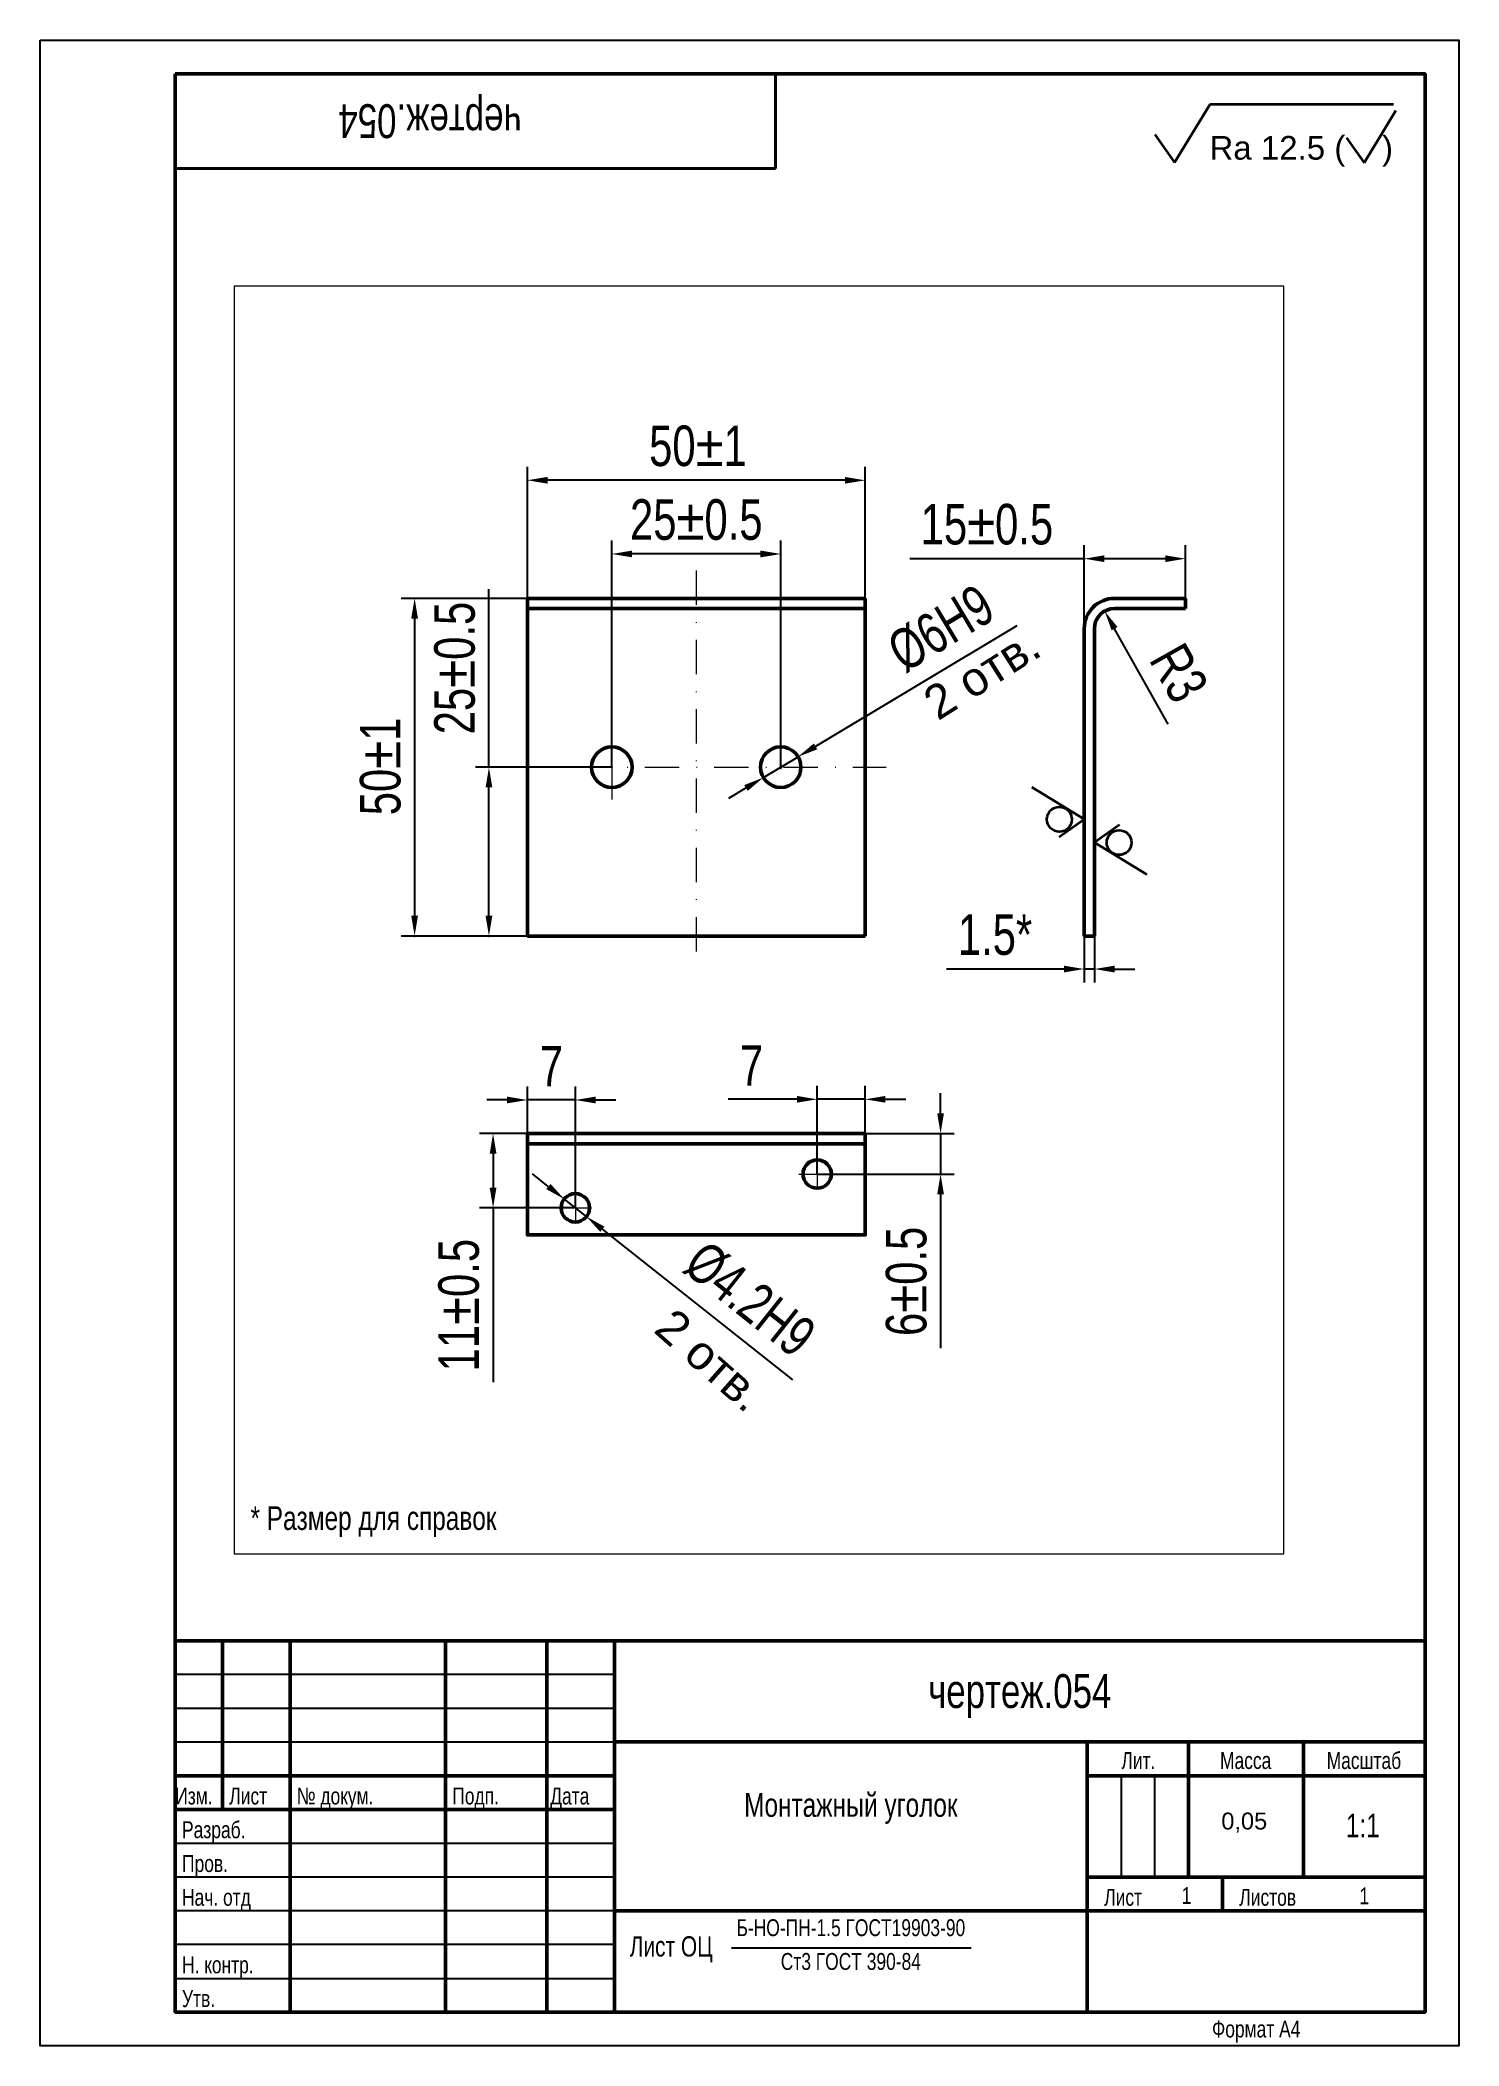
# Paper-space layout 'Layout_01' of a CAD drawing. Header units: millimetres. Extents: x -1 to 209, y -1 to 296.
# The model-space entities are those that its viewports show. They can reach past a viewport. Long polylines and large blocks are cut down to what shows.
import ezdxf
from ezdxf.enums import TextEntityAlignment as Align

# ---------------------------------------------------------------- set-up
doc = ezdxf.new("R2010")
doc.units = ezdxf.units.MM
doc.linetypes.add('LT_23', pattern=[25.4, 12.7, -6.35, 0, -6.35])
for name, color, linetype, lineweight in [('Layer_04', 6, 'Continuous', 35), ('Layer_35', 10, 'Continuous', 50), ('Layer_85', 130, 'LT_23', 13), ('Layer_91', 40, 'Continuous', 13)]:
    doc.layers.add(name, color=color, linetype=linetype, lineweight=lineweight)
doc.layers.add('Layer_07', color=7, linetype='Continuous', plot=False)
doc.layers.add('Layer_34', color=7, linetype='Continuous')
doc.layers.add('Layer_56', color=5, linetype='Continuous')
doc.styles.get("Standard").update_dxf_attribs({"font": 'arial.ttf'})
doc.styles.add('Style_09', font='ARIALNI_0.TTF', dxfattribs={"width": 0.9, "height": 3.5})
doc.styles.add('Style_10', font='ARIALNI_0.TTF', dxfattribs={"width": 0.9})
doc.dimstyles.new('DimStyle_12', dxfattribs={"dimscale": 2, "dimtxt": 3.5, "dimasz": 3, "dimexe": 1, "dimexo": 0, "dimgap": 1, "dimtad": 1, "dimdec": 0, "dimtxsty": 'Style_10', "dimcen": 1, "dimclrd": 8, "dimclre": 8, "dimclrt": 7, "dimazin": 3, "dimtfac": 1, "dimtdec": 0, "dimtmove": 0, "dimatfit": 3})

# ---------------------------------------------------------------- blocks, each defined once
blk = doc.blocks.new('A$C3FDF6C9C')
at = {"lineweight": 50}
for p, q in [((-185, 0), (-185, 55)), ((-185, 55), (0, 55)), ((-178, 55), (-178, 30)), ((-168, 55), (-168, 0)), ((-145, 0), (-145, 55)), ((-130, 55), (-130, 0)), ((-120, 55), (-120, 0)), ((0, 40), (-120, 40)), ((-50, 40), (-50, 0)), ((-35, 40), (-35, 20)), ((-18, 40), (-18, 20)), ((-185, 35), (-120, 35)), ((-50, 35), (0, 35)), ((-120, 30), (-185, 30)), ((-50, 20), (0, 20)), ((-30, 20), (-30, 15)), ((-120, 15), (0, 15))]:
    blk.add_line(p, q, dxfattribs=at)
at = {"lineweight": -3}
for p, q in [((-120, 50), (-185, 50)), ((-185, 45), (-120, 45)), ((-185, 40), (-120, 40)), ((-45, 35), (-45, 20)), ((-40, 20), (-40, 35)), ((-185, 25), (-120, 25)), ((-120, 20), (-185, 20)), ((-120, 15), (-185, 15)), ((-120, 10), (-185, 10)), ((-185, 5), (-120, 5))]:
    blk.add_line(p, q, dxfattribs=at)
at = {"ltscale": 5, "style": 'Style_10', "width": 0.9}
for s, p in [('Масштаб', (-9.06, 37.25)), ('Лит.', (-42.44, 37.25)), ('Масса', (-26.56, 37.25))]:
    blk.add_text(s, height=2.5, dxfattribs=at).set_placement(p, align=Align.MIDDLE_CENTER)
for s, p in [('Изм.', (-185, 30)), ('Лист', (-177, 30)), ('№ докум.', (-167, 30)), ('Подп.', (-144, 30)), ('Дата', (-129.5, 30)), ('Разраб.', (-184, 25)), ('Пров.', (-184, 20)), ('Нач. отд', (-184, 15)), ('Лист', (-47.5, 15)), ('Листов', (-27.5, 15)), ('Н. контр.', (-184, 5)), ('Утв.', (-184, 0))]:
    blk.add_text(s, height=2.5, dxfattribs=at).set_placement(p, align=Align.BOTTOM_LEFT)
blk = doc.blocks.new('*U46')
at = {"lineweight": 40}
for p, q in [((-101.17, 278), (-101.17, 292)), ((-190, 278), (-101.17, 278))]:
    blk.add_line(p, q, dxfattribs=at)
blk.add_line((-55, 5), (-5, 5))
at = {"color": 1, "lineweight": -3}
blk.add_lwpolyline([(-210, 297), (0, 297), (0, 0), (-210, 0)], close=True, dxfattribs=at)
at = {"lineweight": 50}
blk.add_lwpolyline([(-190, 292), (-5, 292), (-5, 5), (-190, 5)], close=True, dxfattribs=at)
at = {"lineweight": -3}
blk.add_blockref('A$C3FDF6C9C', (-5, 5), dxfattribs=at)
at = {"ltscale": 5, "style": 'Style_10', "width": 0.9}
blk.add_text('1', height=2.5, dxfattribs=at).set_placement((-41.02, 20.26), align=Align.BOTTOM_LEFT)
at = {"style": 'Style_10', "width": 0.9}
blk.add_attdef('№ВЕРХ', text='', height=5, rotation=180, dxfattribs=at).set_placement((-152.3, 285), align=Align.MIDDLE_CENTER)
for tag, height, p in [('№РАМКА', 5, (-65, 52.54)), ('СТРОКА1', 3.5, (-90, 41.67)), ('СТРОКА2', 3.5, (-90, 35.67)), ('РАЗРАБОТЧИК', 2.5, (-161.5, 32.5)), ('МАСШТАБ', 3.5, (-14.22, 32.62)), ('СТРОКА3', 3.5, (-90, 29.67)), ('ПРОВЕРИЛ', 2.5, (-161.5, 27.5)), ('НАЧ.ОТД.', 2.5, (-161.5, 22.5)), ('СТРОКА4', 3.5, (-90, 23.67)), ('ЛИСТОВ', 2.5, (-14, 22.21)), ('материал1', 2.5, (-90, 17.5)), ('материал2', 2.5, (-90, 12.5)), ('УТВЕРДИЛ', 2.5, (-161.5, 7.5)), ('материал3', 2.5, (-90, 7.5)), ('ФОРМАТ', 2.5, (-30, 2.5))]:
    blk.add_attdef(tag, text='', height=height, dxfattribs=at).set_placement(p, align=Align.MIDDLE_CENTER)
blk = doc.blocks.new('*D34')
at = {"layer": 'Layer_07', "color": 0}
for p in [(47685.16, 24244.95), (47685.16, 24227.47), (47735.16, 24227.47)]:
    blk.add_point(p, dxfattribs=at)
at = {"layer": 'Layer_56', "color": 8, "lineweight": -2}
for p, q in [((47685.16, 24227.47), (47685.16, 24246.95)), ((47732.16, 24244.95), (47688.16, 24244.95)), ((47735.16, 24227.47), (47735.16, 24246.95))]:
    blk.add_line(p, q, dxfattribs=at)
at = {"layer": 'Layer_56', "color": 8}
for points in [[(47688.16, 24245.45), (47688.16, 24244.45), (47685.16, 24244.95)], [(47732.16, 24245.45), (47732.16, 24244.45), (47735.16, 24244.95)]]:
    blk.add_solid(points, dxfattribs=at)
at = {"layer": 'Layer_56', "color": 7, "insert": (47710.41, 24250.02), "char_height": 6, "attachment_point": 5, "style": 'Style_10'}
blk.add_mtext('\\A1;50±1', dxfattribs=at)
blk = doc.blocks.new('*D35')
at = {"layer": 'Layer_07', "color": 0}
for p in [(47685.16, 24227.47), (47668.47, 24177.47), (47685.16, 24177.47)]:
    blk.add_point(p, dxfattribs=at)
at = {"layer": 'Layer_56', "color": 8, "lineweight": -2}
for p, q in [((47685.16, 24227.47), (47666.47, 24227.47)), ((47668.47, 24224.47), (47668.47, 24180.47)), ((47685.16, 24177.47), (47666.47, 24177.47))]:
    blk.add_line(p, q, dxfattribs=at)
at = {"layer": 'Layer_56', "color": 8}
for points in [[(47667.97, 24224.47), (47668.97, 24224.47), (47668.47, 24227.47)], [(47667.97, 24180.47), (47668.97, 24180.47), (47668.47, 24177.47)]]:
    blk.add_solid(points, dxfattribs=at)
at = {"layer": 'Layer_56', "color": 7, "insert": (47663.41, 24202.58), "char_height": 6, "attachment_point": 5, "rotation": 90, "style": 'Style_10'}
blk.add_mtext('\\A1;50±1', dxfattribs=at)
blk = doc.blocks.new('*D36')
at = {"layer": 'Layer_07', "color": 0}
for p in [(47697.66, 24234.04), (47697.66, 24202.47), (47722.66, 24202.47)]:
    blk.add_point(p, dxfattribs=at)
at = {"layer": 'Layer_56', "color": 8, "lineweight": -2}
for p, q in [((47697.66, 24202.47), (47697.66, 24236.04)), ((47722.66, 24202.47), (47722.66, 24236.04)), ((47719.66, 24234.04), (47700.66, 24234.04))]:
    blk.add_line(p, q, dxfattribs=at)
at = {"layer": 'Layer_56', "color": 8}
for points in [[(47700.66, 24234.54), (47700.66, 24233.54), (47697.66, 24234.04)], [(47719.66, 24234.54), (47719.66, 24233.54), (47722.66, 24234.04)]]:
    blk.add_solid(points, dxfattribs=at)
at = {"layer": 'Layer_56', "color": 7, "insert": (47710.16, 24239.1), "char_height": 6, "attachment_point": 5, "style": 'Style_10'}
blk.add_mtext('\\A1;25±0.5', dxfattribs=at)
blk = doc.blocks.new('*D37')
at = {"layer": 'Layer_07', "color": 0}
for p in [(47735.16, 24148.22), (47728.06, 24142.22), (47746.32, 24142.22)]:
    blk.add_point(p, dxfattribs=at)
at = {"layer": 'Layer_56', "color": 8, "lineweight": -2}
for p, q in [((47746.32, 24151.22), (47746.32, 24154.22)), ((47735.16, 24148.22), (47748.32, 24148.22)), ((47746.32, 24148.22), (47746.32, 24142.22)), ((47728.06, 24142.22), (47748.32, 24142.22)), ((47746.32, 24139.22), (47746.32, 24116.45))]:
    blk.add_line(p, q, dxfattribs=at)
at = {"layer": 'Layer_56', "color": 8}
for points in [[(47745.82, 24151.22), (47746.82, 24151.22), (47746.32, 24148.22)], [(47745.82, 24139.22), (47746.82, 24139.22), (47746.32, 24142.22)]]:
    blk.add_solid(points, dxfattribs=at)
at = {"layer": 'Layer_56', "color": 7, "insert": (47741.26, 24126.33), "char_height": 6, "attachment_point": 5, "rotation": 90, "style": 'Style_10'}
blk.add_mtext('\\A1;6±0.5', dxfattribs=at)
blk = doc.blocks.new('*D38')
at = {"layer": 'Layer_07', "color": 0}
for p in [(47735.16, 24153.29), (47735.16, 24148.22), (47728.06, 24142.22)]:
    blk.add_point(p, dxfattribs=at)
at = {"layer": 'Layer_56', "color": 8, "lineweight": -2}
for p, q in [((47728.06, 24142.22), (47728.06, 24155.29)), ((47735.16, 24148.22), (47735.16, 24155.29)), ((47725.06, 24153.29), (47714.88, 24153.29)), ((47735.16, 24153.29), (47728.06, 24153.29)), ((47738.16, 24153.29), (47741.16, 24153.29))]:
    blk.add_line(p, q, dxfattribs=at)
at = {"layer": 'Layer_56', "color": 8}
for points in [[(47725.06, 24153.79), (47725.06, 24152.79), (47728.06, 24153.29)], [(47738.16, 24153.79), (47738.16, 24152.79), (47735.16, 24153.29)]]:
    blk.add_solid(points, dxfattribs=at)
at = {"layer": 'Layer_56', "color": 7, "insert": (47718.35, 24158.29), "char_height": 6, "attachment_point": 5, "style": 'Style_10'}
blk.add_mtext('\\A1;7', dxfattribs=at)
blk = doc.blocks.new('*D39')
at = {"layer": 'Layer_07', "color": 0}
for p in [(47685.16, 24153.19), (47692.26, 24137.22), (47685.16, 24133.22)]:
    blk.add_point(p, dxfattribs=at)
at = {"layer": 'Layer_56', "color": 8, "lineweight": -2}
for p, q in [((47685.16, 24133.22), (47685.16, 24155.19)), ((47692.26, 24137.22), (47692.26, 24155.19)), ((47682.16, 24153.19), (47679.16, 24153.19)), ((47692.26, 24153.19), (47685.16, 24153.19)), ((47695.26, 24153.19), (47698.26, 24153.19))]:
    blk.add_line(p, q, dxfattribs=at)
at = {"layer": 'Layer_56', "color": 8}
for points in [[(47682.16, 24153.69), (47682.16, 24152.69), (47685.16, 24153.19)], [(47695.26, 24153.69), (47695.26, 24152.69), (47692.26, 24153.19)]]:
    blk.add_solid(points, dxfattribs=at)
at = {"layer": 'Layer_56', "color": 7, "insert": (47688.71, 24158.19), "char_height": 6, "attachment_point": 5, "style": 'Style_10'}
blk.add_mtext('\\A1;7', dxfattribs=at)
blk = doc.blocks.new('*D40')
at = {"layer": 'Layer_07', "color": 0}
for p in [(47690.62, 24138.52), (47693.91, 24135.91)]:
    blk.add_point(p, dxfattribs=at)
at = {"layer": 'Layer_56', "color": 8, "lineweight": -2}
for p, q in [((47688.26, 24140.38), (47685.91, 24142.24)), ((47690.62, 24138.52), (47693.91, 24135.91)), ((47724.44, 24111.75), (47696.26, 24134.05))]:
    blk.add_line(p, q, dxfattribs=at)
at = {"layer": 'Layer_56', "color": 8}
for points in [[(47688.58, 24140.77), (47687.95, 24139.99), (47690.62, 24138.52)], [(47696.57, 24134.44), (47695.95, 24133.66), (47693.91, 24135.91)]]:
    blk.add_solid(points, dxfattribs=at)
at = {"layer": 'Layer_56', "color": 7, "insert": (47718.09, 24123.68), "char_height": 6, "attachment_point": 5, "rotation": 321.6339, "style": 'Style_10'}
blk.add_mtext('\\A1;%%C4.2H9', dxfattribs=at)
blk = doc.blocks.new('*D41')
at = {"layer": 'Layer_07', "color": 0}
for p in [(47725.24, 24204.01), (47720.09, 24200.93)]:
    blk.add_point(p, dxfattribs=at)
at = {"layer": 'Layer_56', "color": 8, "lineweight": -2}
for p, q in [((47757.59, 24223.39), (47727.81, 24205.55)), ((47720.09, 24200.93), (47725.24, 24204.01)), ((47717.52, 24199.39), (47714.94, 24197.85))]:
    blk.add_line(p, q, dxfattribs=at)
at = {"layer": 'Layer_56', "color": 8}
for points in [[(47727.55, 24205.98), (47728.07, 24205.12), (47725.24, 24204.01)], [(47717.26, 24199.82), (47717.77, 24198.96), (47720.09, 24200.93)]]:
    blk.add_solid(points, dxfattribs=at)
at = {"layer": 'Layer_56', "color": 7, "insert": (47746.4, 24223), "char_height": 6, "attachment_point": 5, "rotation": 30.9164, "style": 'Style_10'}
blk.add_mtext('\\A1;%%C6H9', dxfattribs=at)
blk = doc.blocks.new('*D42')
at = {"layer": 'Layer_07', "color": 0}
for p in [(47697.66, 24202.47), (47679.47, 24177.47), (47685.16, 24177.47)]:
    blk.add_point(p, dxfattribs=at)
at = {"layer": 'Layer_56', "color": 8, "lineweight": -2}
for p, q in [((47679.47, 24202.47), (47679.47, 24228.83)), ((47697.66, 24202.47), (47677.47, 24202.47)), ((47679.47, 24180.47), (47679.47, 24199.47)), ((47685.16, 24177.47), (47677.47, 24177.47))]:
    blk.add_line(p, q, dxfattribs=at)
at = {"layer": 'Layer_56', "color": 8}
for points in [[(47678.97, 24199.47), (47679.97, 24199.47), (47679.47, 24202.47)], [(47678.97, 24180.47), (47679.97, 24180.47), (47679.47, 24177.47)]]:
    blk.add_solid(points, dxfattribs=at)
at = {"layer": 'Layer_56', "color": 7, "insert": (47674.41, 24217.15), "char_height": 6, "attachment_point": 5, "rotation": 90, "style": 'Style_10'}
blk.add_mtext('\\A1;25±0.5', dxfattribs=at)
blk = doc.blocks.new('*D50')
at = {"layer": 'Layer_07', "color": 0}
for p in [(47767.58, 24233.34), (47782.58, 24227.47), (47767.58, 24222.97)]:
    blk.add_point(p, dxfattribs=at)
at = {"layer": 'Layer_56', "color": 8, "lineweight": -2}
for p, q in [((47767.58, 24222.97), (47767.58, 24235.34)), ((47782.58, 24227.47), (47782.58, 24235.34)), ((47767.58, 24233.34), (47741.77, 24233.34)), ((47779.58, 24233.34), (47770.58, 24233.34))]:
    blk.add_line(p, q, dxfattribs=at)
at = {"layer": 'Layer_56', "color": 8}
for points in [[(47770.58, 24233.84), (47770.58, 24232.84), (47767.58, 24233.34)], [(47779.58, 24233.84), (47779.58, 24232.84), (47782.58, 24233.34)]]:
    blk.add_solid(points, dxfattribs=at)
at = {"layer": 'Layer_56', "color": 7, "insert": (47753.18, 24238.41), "char_height": 6, "attachment_point": 5, "style": 'Style_10'}
blk.add_mtext('\\A1;15±0.5', dxfattribs=at)
blk = doc.blocks.new('*D51')
at = {"layer": 'Layer_07', "color": 0}
for p in [(47770.61, 24225.58), (47772.08, 24222.97)]:
    blk.add_point(p, dxfattribs=at)
at = {"layer": 'Layer_56', "color": 8, "lineweight": -2}
blk.add_line((47780.03, 24208.86), (47772.08, 24222.97), dxfattribs=at)
at = {"layer": 'Layer_56', "color": 8}
blk.add_solid([(47772.51, 24223.22), (47771.64, 24222.72), (47770.61, 24225.58)], dxfattribs=at)
at = {"layer": 'Layer_56', "color": 7, "insert": (47781.59, 24216.41), "char_height": 6, "attachment_point": 5, "rotation": 299.4104, "style": 'Style_10'}
blk.add_mtext('\\A1;R3', dxfattribs=at)
blk = doc.blocks.new('*D54')
at = {"layer": 'Layer_07', "color": 0}
for p in [(47685.16, 24148.22), (47680.08, 24137.22), (47692.26, 24137.22)]:
    blk.add_point(p, dxfattribs=at)
at = {"layer": 'Layer_56', "color": 8, "lineweight": -2}
for p, q in [((47685.16, 24148.22), (47678.08, 24148.22)), ((47680.08, 24145.22), (47680.08, 24140.22)), ((47692.26, 24137.22), (47678.08, 24137.22)), ((47680.08, 24137.22), (47680.08, 24111.41))]:
    blk.add_line(p, q, dxfattribs=at)
at = {"layer": 'Layer_56', "color": 8}
for points in [[(47679.58, 24145.22), (47680.58, 24145.22), (47680.08, 24148.22)], [(47679.58, 24140.22), (47680.58, 24140.22), (47680.08, 24137.22)]]:
    blk.add_solid(points, dxfattribs=at)
at = {"layer": 'Layer_56', "color": 7, "insert": (47675.02, 24122.81), "char_height": 6, "attachment_point": 5, "rotation": 90, "style": 'Style_10'}
blk.add_mtext('\\A1;11±0.5', dxfattribs=at)
blk = doc.blocks.new('*D55')
at = {"layer": 'Layer_07', "color": 0}
for p in [(47767.58, 24177.47), (47769.08, 24177.47), (47767.58, 24172.58)]:
    blk.add_point(p, dxfattribs=at)
at = {"layer": 'Layer_56', "color": 8, "lineweight": -2}
for p, q in [((47767.58, 24177.47), (47767.58, 24170.58)), ((47769.08, 24177.47), (47769.08, 24170.58)), ((47764.58, 24172.58), (47747.19, 24172.58)), ((47769.08, 24172.58), (47767.58, 24172.58)), ((47772.08, 24172.58), (47775.08, 24172.58))]:
    blk.add_line(p, q, dxfattribs=at)
at = {"layer": 'Layer_56', "color": 8}
for points in [[(47764.58, 24173.08), (47764.58, 24172.08), (47767.58, 24172.58)], [(47772.08, 24173.08), (47772.08, 24172.08), (47769.08, 24172.58)]]:
    blk.add_solid(points, dxfattribs=at)
at = {"layer": 'Layer_56', "color": 7, "insert": (47754.38, 24177.64), "char_height": 6, "attachment_point": 5, "style": 'Style_10'}
blk.add_mtext('\\A1;1.5*', dxfattribs=at)

msp = doc.modelspace()

# ---------------------------------------------------------------- linework, layer by layer
at = {"layer": 'Layer_35', "color": 4}
for p, q in [((47685.16, 24227.47), (47685.16, 24177.47)), ((47685.16, 24227.47), (47685.16, 24225.97)), ((47735.16, 24227.47), (47685.16, 24227.47)), ((47735.16, 24227.47), (47735.16, 24177.47)), ((47735.16, 24227.47), (47735.16, 24225.97)), ((47772.08, 24227.47), (47782.58, 24227.47)), ((47782.58, 24227.47), (47782.58, 24225.97)), ((47685.16, 24225.97), (47735.16, 24225.97)), ((47772.08, 24225.97), (47782.58, 24225.97)), ((47767.58, 24177.47), (47767.58, 24222.97)), ((47769.08, 24177.47), (47769.08, 24222.97)), ((47685.16, 24177.47), (47735.16, 24177.47)), ((47767.58, 24177.47), (47769.08, 24177.47)), ((47685.16, 24146.72), (47735.16, 24146.72))]:
    msp.add_line(p, q, dxfattribs=at)
msp.add_lwpolyline([(47685.16, 24148.22), (47735.16, 24148.22), (47735.16, 24133.22), (47685.16, 24133.22)], close=True, dxfattribs=at)
for centre, radius in [((47697.66, 24202.47), 3), ((47722.66, 24202.47), 3), ((47728.06, 24142.22), 2.1), ((47692.26, 24137.22), 2.1)]:
    msp.add_circle(centre, radius, dxfattribs=at)
for radius in [4.5, 3]:
    msp.add_arc((47772.08, 24222.97), radius, 90, 180, dxfattribs=at)
at = {"layer": 'Layer_85', "color": 6, "ltscale": 0.4}
for p, q in [((47710.16, 24231.58), (47710.16, 24173.36)), ((47722.66, 24207.24), (47722.66, 24197.7)), ((47682.04, 24202.47), (47738.29, 24202.47)), ((47728.06, 24145.44), (47728.06, 24138.99)), ((47692.26, 24140.44), (47692.26, 24133.99)), ((47725.36, 24142.22), (47730.76, 24142.22)), ((47689.56, 24137.22), (47694.96, 24137.22))]:
    msp.add_line(p, q, dxfattribs=at)
at = {"layer": 'Layer_85', "color": 6}
msp.add_line((47697.66, 24207.24), (47697.66, 24197.7), dxfattribs=at)

# ---------------------------------------------------------------- texts
at = {"layer": 'Layer_56', "color": 1}
for rotation, p in [(32.3336, (47745.93, 24209.26)), (318.4862, (47703.67, 24118.94))]:
    msp.add_text('2 отв.', height=5, rotation=rotation, dxfattribs=at).set_placement(p)

# ---------------------------------------------------------------- dimensions: what is measured, and where the dimension line sits
for base, p1, p2, override, picture, middle in [((47685.16, 24244.95), (47735.16, 24227.47), (47685.16, 24227.47), {"dimtxt": 3, "dimasz": 1.5, "dimgap": 1, "dimtol": 1, "dimlim": 0, "dimtp": 1, "dimtm": 1, "dimfxl": 50, "dimfxlon": 1}, '*D34', (47710.41, 24244.95)), ((47735.16, 24153.29), (47728.06, 24142.22), (47735.16, 24148.22), {"dimtxt": 3, "dimasz": 1.5, "dimfxl": 50, "dimfxlon": 1}, '*D38', (47718.35, 24153.29))]:
    dim = msp.add_linear_dim(base=base, p1=p1, p2=p2, dimstyle='DimStyle_12', override=override, dxfattribs=at)
    dim.commit()
    dim.dimension.update_dxf_attribs({"geometry": picture, "text_midpoint": middle, "dimtype": 160})
for base, p1, p2, override, picture, middle in [((47697.66, 24234.04), (47722.66, 24202.47), (47697.66, 24202.47), {"dimtxt": 3, "dimasz": 1.5, "dimgap": 1, "dimtol": 1, "dimlim": 0, "dimtp": 0.5, "dimtm": 0.5, "dimtdec": 1, "dimfxl": 50, "dimfxlon": 1}, '*D36', (47710.16, 24239.1)), ((47767.58, 24233.34), (47782.58, 24227.47), (47767.58, 24222.97), {"dimtxt": 3, "dimasz": 1.5, "dimgap": 1, "dimtol": 1, "dimlim": 0, "dimtp": 0.5, "dimtm": 0.5, "dimtdec": 1, "dimfxl": 50, "dimfxlon": 1}, '*D50', (47753.18, 24238.41)), ((47685.16, 24153.19), (47692.26, 24137.22), (47685.16, 24133.22), {"dimtxt": 3, "dimasz": 1.5, "dimfxl": 50, "dimfxlon": 1}, '*D39', (47688.71, 24158.19))]:
    dim = msp.add_linear_dim(base=base, p1=p1, p2=p2, dimstyle='DimStyle_12', override=override, dxfattribs=at)
    dim.commit()
    dim.dimension.update_dxf_attribs({"geometry": picture, "text_midpoint": middle})
for base, p1, override, picture, middle in [((47679.47, 24177.47), (47697.66, 24202.47), {"dimtxt": 3, "dimasz": 1.5, "dimtol": 1, "dimtp": 0.5, "dimtm": 0.5, "dimtdec": 1, "dimfxl": 50, "dimfxlon": 1}, '*D42', (47679.47, 24217.15)), ((47668.47, 24177.47), (47685.16, 24227.47), {"dimtxt": 3, "dimasz": 1.5, "dimgap": 1, "dimtol": 1, "dimlim": 0, "dimtp": 1, "dimtm": 1, "dimfxl": 50, "dimfxlon": 1}, '*D35', (47668.47, 24202.58))]:
    dim = msp.add_linear_dim(base=base, p1=p1, p2=(47685.16, 24177.47), angle=90, dimstyle='DimStyle_12', override=override, dxfattribs=at)
    dim.commit()
    dim.dimension.update_dxf_attribs({"geometry": picture, "text_midpoint": middle, "dimtype": 160})
for p1, p2, text, override, picture, middle in [((47720.09, 24200.93), (47725.24, 24204.01), '%%C6H9', {"dimtxt": 3, "dimasz": 1.5, "dimgap": 1, "dimtol": 0, "dimlim": 0, "dimtm": 0, "dimfxl": 50, "dimfxlon": 1}, '*D41', (47749.18, 24218.35)), ((47690.62, 24138.52), (47693.91, 24135.91), '%%C4.2H9', {"dimtxt": 3, "dimasz": 1.5, "dimdec": 1, "dimfxl": 50, "dimfxlon": 1}, '*D40', (47714.73, 24119.43))]:
    dim = msp.add_diameter_dim_2p(p1=p1, p2=p2, text=text, dimstyle='DimStyle_12', override=override, dxfattribs=at)
    dim.commit()
    dim.dimension.update_dxf_attribs({"geometry": picture, "text_midpoint": middle, "dimtype": 163})
dim = msp.add_radius_dim(center=(47772.08, 24222.97), mpoint=(47770.61, 24225.58), dimstyle='DimStyle_12', override={"dimtxt": 3, "dimasz": 1.5, "dimfxl": 50, "dimfxlon": 1}, dxfattribs=at)
dim.commit()
dim.dimension.update_dxf_attribs({"geometry": '*D51', "text_midpoint": (47777.18, 24213.92), "dimtype": 164})
dim = msp.add_linear_dim(base=(47767.58, 24172.58), p1=(47769.08, 24177.47), p2=(47767.58, 24177.47), text='1.5*', dimstyle='DimStyle_12', override={"dimtxt": 3, "dimasz": 1.5, "dimdec": 1, "dimfxl": 50, "dimfxlon": 1}, dxfattribs=at)
dim.commit()
dim.dimension.update_dxf_attribs({"geometry": '*D55', "text_midpoint": (47754.38, 24177.64)})
for base, p1, p2, picture, middle in [((47746.32, 24142.22), (47735.16, 24148.22), (47728.06, 24142.22), '*D37', (47741.26, 24126.33)), ((47680.08, 24137.22), (47685.16, 24148.22), (47692.26, 24137.22), '*D54', (47675.02, 24122.81))]:
    dim = msp.add_linear_dim(base=base, p1=p1, p2=p2, angle=90, dimstyle='DimStyle_12', override={"dimtxt": 3, "dimasz": 1.5, "dimgap": 1, "dimtol": 1, "dimlim": 0, "dimtp": 0.5, "dimtm": 0.5, "dimtdec": 1, "dimfxl": 50, "dimfxlon": 1}, dxfattribs=at)
    dim.commit()
    dim.dimension.update_dxf_attribs({"geometry": picture, "text_midpoint": middle})

psp = doc.layouts.new('Layout_01')

# ---------------------------------------------------------------- linework, layer by layer
at = {"layer": 'Layer_04'}
for p, q in [((166.48, 278.03), (171.74, 286.64)), ((171.74, 286.64), (198.87, 286.64)), ((194.53, 277.95), (199.26, 285.7)), ((163.57, 282.17), (166.48, 278.03)), ((191.91, 281.68), (194.53, 277.95)), ((153.11, 180.76), (145.36, 185.49)), ((149.39, 178.14), (153.11, 180.76)), ((158.33, 179.93), (154.61, 177.31)), ((154.61, 177.31), (162.36, 172.58))]:
    psp.add_line(p, q, dxfattribs=at)
for centre in [(149.44, 180.76), (158.28, 177.31)]:
    psp.add_circle(centre, 1.84, dxfattribs=at)
at = {"layer": 'Layer_34'}
psp.add_line((100.9, 13.67), (136.37, 13.67), dxfattribs=at)

# ---------------------------------------------------------------- block references
psp.add_blockref('*U46', (208.57, -0.87)).add_auto_attribs({'ЛИСТОВ': '1', 'ФОРМАТ': 'Формат А4', 'материал1': 'Б-НО-ПН-1.5 ГОСТ19903-90', 'материал2': 'Ст3 ГОСТ 390-84', 'СТРОКА2': 'Монтажный уголок', '№ВЕРХ': 'чертеж.054', '№РАМКА': 'чертеж.054', 'МАСШТАБ': '1:1'})

# ---------------------------------------------------------------- texts
at = {"insert": (173.4, 33.67), "char_height": 2.5, "attachment_point": 1}
psp.add_mtext_dynamic_manual_height_columns('0,05', width=5.8346, gutter_width=12.5, heights=[0], dxfattribs=at)
at = {"layer": 'Layer_04'}
psp.add_text('Ra 12.5 (    )', height=3.5, dxfattribs=at).set_placement((171.65, 278.43))
at = {"layer": 'Layer_34', "style": 'Style_10', "width": 0.9}
psp.add_text('Лист ОЦ', height=3, dxfattribs=at).set_placement((85.83, 12.36))
at = {"layer": 'Layer_91', "insert": (29.71, 79.03), "char_height": 3.5, "attachment_point": 1, "style": 'Style_09'}
psp.add_mtext_dynamic_manual_height_columns('\\pxi-2,l2,t2;* Размер для справок', width=123.3641, gutter_width=30, heights=[48.83], dxfattribs=at)

# ---------------------------------------------------------------- viewports
at = {"layer": 'Layer_07'}
psp.add_viewport(center=(104.99, 165.82), size=(155.37, 187.709), view_center_point=(47719.46, 24179.82), view_height=187.709, dxfattribs=at)

doc.saveas('drawing.dxf')
